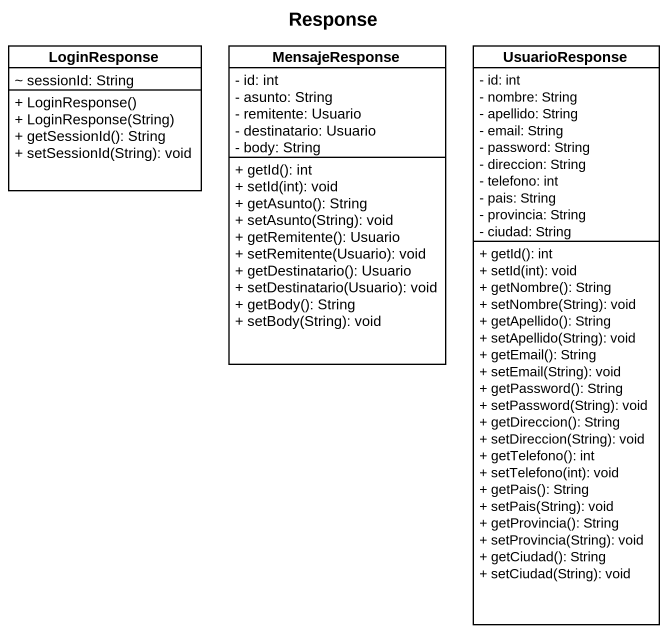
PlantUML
@startuml
title Response
hide circle
hide empty members
skinparam classAttributeIconSize 0
class LoginResponse {
  ~ sessionId: String
  + LoginResponse()
  + LoginResponse(String)
  + getSessionId(): String
  + setSessionId(String): void
}
class MensajeResponse {
  - id: int
  - asunto: String
  - remitente: Usuario
  - destinatario: Usuario
  - body: String
  + getId(): int
  + setId(int): void
  + getAsunto(): String
  + setAsunto(String): void
  + getRemitente(): Usuario
  + setRemitente(Usuario): void
  + getDestinatario(): Usuario
  + setDestinatario(Usuario): void
  + getBody(): String
  + setBody(String): void
}
class UsuarioResponse {
  - id: int
  - nombre: String
  - apellido: String
  - email: String
  - password: String
  - direccion: String
  - telefono: int
  - pais: String
  - provincia: String
  - ciudad: String
  + getId(): int
  + setId(int): void
  + getNombre(): String
  + setNombre(String): void
  + getApellido(): String
  + setApellido(String): void
  + getEmail(): String
  + setEmail(String): void
  + getPassword(): String
  + setPassword(String): void
  + getDireccion(): String
  + setDireccion(String): void
  + getTelefono(): int
  + setTelefono(int): void
  + getPais(): String
  + setPais(String): void
  + getProvincia(): String
  + setProvincia(String): void
  + getCiudad(): String
  + setCiudad(String): void
}
@enduml
